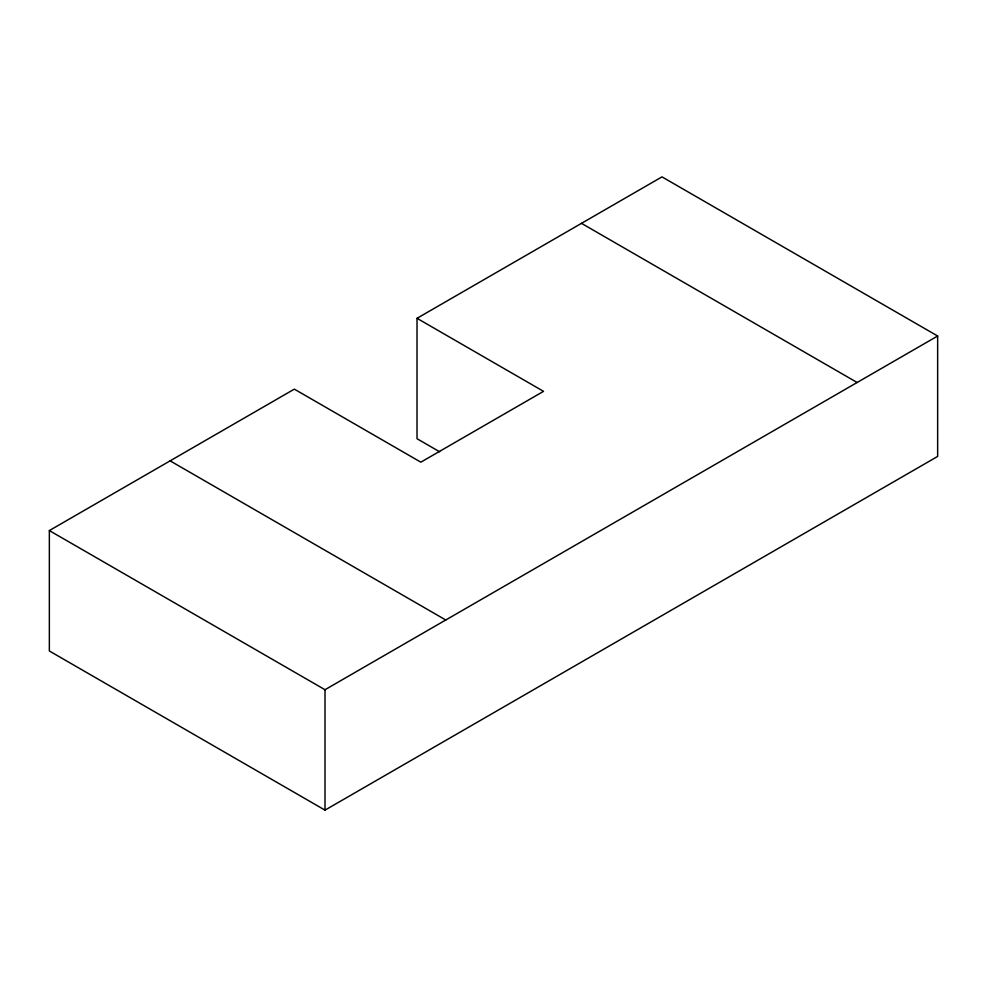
<?xml version="1.0" encoding="UTF-8"?>
<svg xmlns="http://www.w3.org/2000/svg" width="987" height="987" viewBox="0 0 987 987"><rect width="100%" height="100%" fill="white"/><g stroke="black" fill="none" stroke-linecap="round" stroke-linejoin="round"><path stroke-width="1.48" d="M417.02 318.307L661.993 176.87L937.65 336.012L937.65 456.426L325.007 810.13L49.35 650.988L49.35 530.574L294.336 389.137L420.844 462.175L543.529 391.345L417.02 318.307L417.02 438.721L439.659 451.787M49.35 530.574L325.007 689.716L937.65 336.012M581.491 223.346L857.135 382.5M170.122 460.855L445.766 619.996M325.007 689.716L325.007 810.13"/></g></svg>
